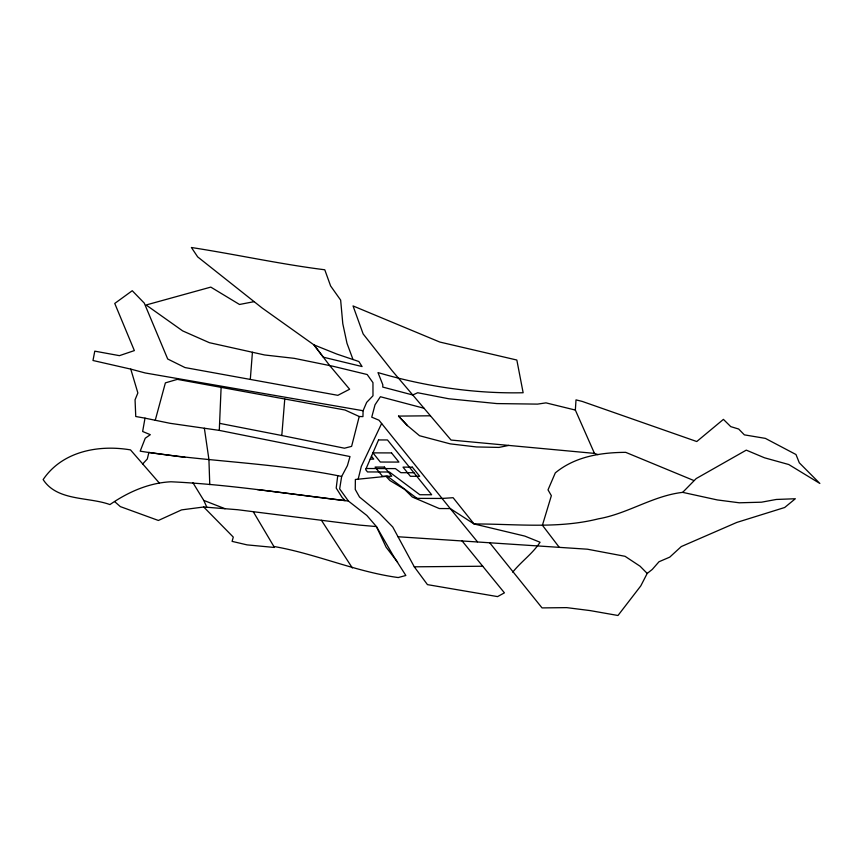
<?xml version="1.0" encoding="UTF-8"?>
<svg xmlns="http://www.w3.org/2000/svg" width="863" height="863" viewBox="0 0 863 863"><rect width="100%" height="100%" fill="white"/><g stroke="black" fill="none" stroke-linecap="round" stroke-linejoin="round"><path stroke-width="1.29" d="M254.132 301.651L239.504 304.477L210.799 287.109L146.106 304.984L182.686 330.907L209.375 342.687L264.628 354.973L294.24 358.339L332.568 366.16L367.185 374.531L372.956 382.633L372.989 395.772L366.646 402.395L363.086 410.734L362.956 416.613L359.224 416.505L344.973 410.001L177.336 379.364L165.383 382.87L155.254 420.259M273.862 546.473C316.095 553.798 355.588 571.781 398.21 577.552L405.847 575.481L393.258 555.707L376.441 526.581L366.861 515.481L348.404 501.047L339.666 488.9L341.662 476.462L347.401 465.653L350 456.559L219.288 430.389L221.122 387.239M597.973 454.628L594.467 453.388L575.351 410.065L576.009 399.882L582.18 401.403L696.765 441.532L723.421 419.375L730.767 426.635L738.696 429.04L744.359 434.855L765.373 438.382L795.988 454.521L799.311 462.816L819.85 483.453L788.75 464.521L764.478 457.789L746.279 450.13L696.204 478.566L682.676 492.363C653.032 495.729 627.66 513.744 598.393 518.825C557.735 529.062 515.427 523.884 474.057 523.96L450.259 508.587L378.965 420.195L371.748 417.174L375.017 404.812L380.41 396.732L424.046 408.264M250.302 379.418L252.428 352.266M359.224 416.505L351.608 446.365L344.477 448.21L281.802 435.513L284.768 398.976M353.01 359.537L336.818 354.067L313.895 344.855L323.312 357.185L362.072 366.548L358.846 361.511L353.01 359.537L346.991 343.312L342.794 323.722L340.648 300.108L330.605 285.944L324.779 269.774C280.065 264.164 236.009 254.38 191.413 247.508L197.659 256.872L262.028 307.918L313.905 344.855L329.72 365.578L349.623 389.235L337.865 395.33L184.995 367.562L167.702 359.008L144.283 303.118L132.244 290.723L114.747 303.442L134.358 350.594L119.439 355.653L94.779 351.155L92.988 360.497L130.766 369.116L137.864 392.935L135.06 399.806L135.75 416.505L145.006 418.156L142.643 431.489L150.313 434.682L145.243 438.231L140.184 451.166C207.066 461.781 275.232 462.751 341.662 476.462M358.167 479.192L361.306 466.398L381.629 423.506M337.757 475.599L336.203 488.07L342.072 497.401L345.146 500.626C287.174 493.852 229.299 484.456 170.96 481.781C148.803 482.838 127.983 492.104 109.935 504.585C88.511 496.732 57.141 501.284 43.15 479.58C62.255 451.209 98.781 444.488 130.496 449.893L159.364 483.097M682.676 492.363L717.272 499.925L739.278 502.795L761.5 502.19L776.29 499.461L795.33 498.749L784.672 507.509L736.829 522.417L681.274 546.57L669.753 557.131L658.998 561.748L652.266 569.44L647.196 573.431L640.788 585.891L617.984 615.492L590.087 610.583L566.7 607.628L542.04 607.908L489.569 542.611M512.73 572.158C521.176 561.533 532.59 553.744 540.065 542.244L524.78 536.085L474.057 523.96L453.107 497.703L442.083 498.447L415.481 498.372M142.589 464.057L147.303 458.987L148.878 452.417L185.114 457.39M508.739 445.416L498.976 447.412L476.419 446.948L450.184 443.862L419.537 435.729L407.476 425.632L398.523 416.095M397.616 562.212L386.117 547.207L376.441 526.581L359.493 525.092L237.724 509.731L203.722 507.002L181.597 509.882L158.382 520.465L120.335 506.613L114.703 501.662M430.443 415.793L398.533 416.095L407.476 425.632M417.023 498.372L387.422 476.236L355.373 479.472L355.254 489.44L359.515 497.045L379.256 513.215L392.73 526.969L414.283 566.818L482.719 566.236M370.216 459.116L373.744 459.127L371.446 456.279M366.139 468.512L395.416 468.598L400.896 472.687L413.906 472.73M398.026 536.754L587.39 549.202L625.039 556.301L640.109 566.247L647.196 573.431M594.467 453.388L451.047 440.054L392.039 370.605L363.14 333.927L353.043 305.934L439.763 342.039L516.84 360.033L523.14 392.741C474.035 393.819 425.071 386.408 377.994 372.579L382.827 384.801L382.751 387.077L412.762 394.984L417.681 392.741L448.771 398.771L496.872 403.582L537.552 404.111L545.988 402.87L575.351 410.065M348.404 501.047L257.314 489.548M219.288 430.389L170.097 423.312L145.006 418.156M363.086 410.734L145.157 372.956L130.766 369.116M219.59 423.355L281.802 435.513M192.967 482.795L203.776 500.411L225.06 508.717M693.809 480.508L625.718 452.352C600.853 452.449 575.049 456.549 555.308 472.881L548.016 489.86L551.36 495.686L542.417 525.254L559.213 547.271M203.722 507.002L233.29 537.099L232.082 541.371L247.045 544.877L274.445 547.466L253.258 511.694M386.074 476.376L389.882 480.508L404.542 489.321L412.298 497.002L439.278 508.544L450.259 508.587L477.433 541.802M461.964 540.777L504.424 592.849L497.573 596.603L427.455 584.629L414.283 566.818M321.424 520.292L352.352 567.983M203.776 500.411L206.85 507.25M204.369 428.242L208.922 459.44L209.763 484.639M378.544 439.936L365.653 469.634L367.509 471.942L389.418 471.996L419.817 494.726L431.673 494.758L387.476 439.957L378.544 439.936M391.532 452.924L372.924 452.87L380.313 462.039L398.933 462.083L391.532 452.924M384.38 467.077L375.081 467.056L382.471 476.225L391.78 476.247L384.38 467.077M412.309 467.153L402.999 467.131L410.389 476.29L419.698 476.311L412.309 467.153"/></g></svg>
